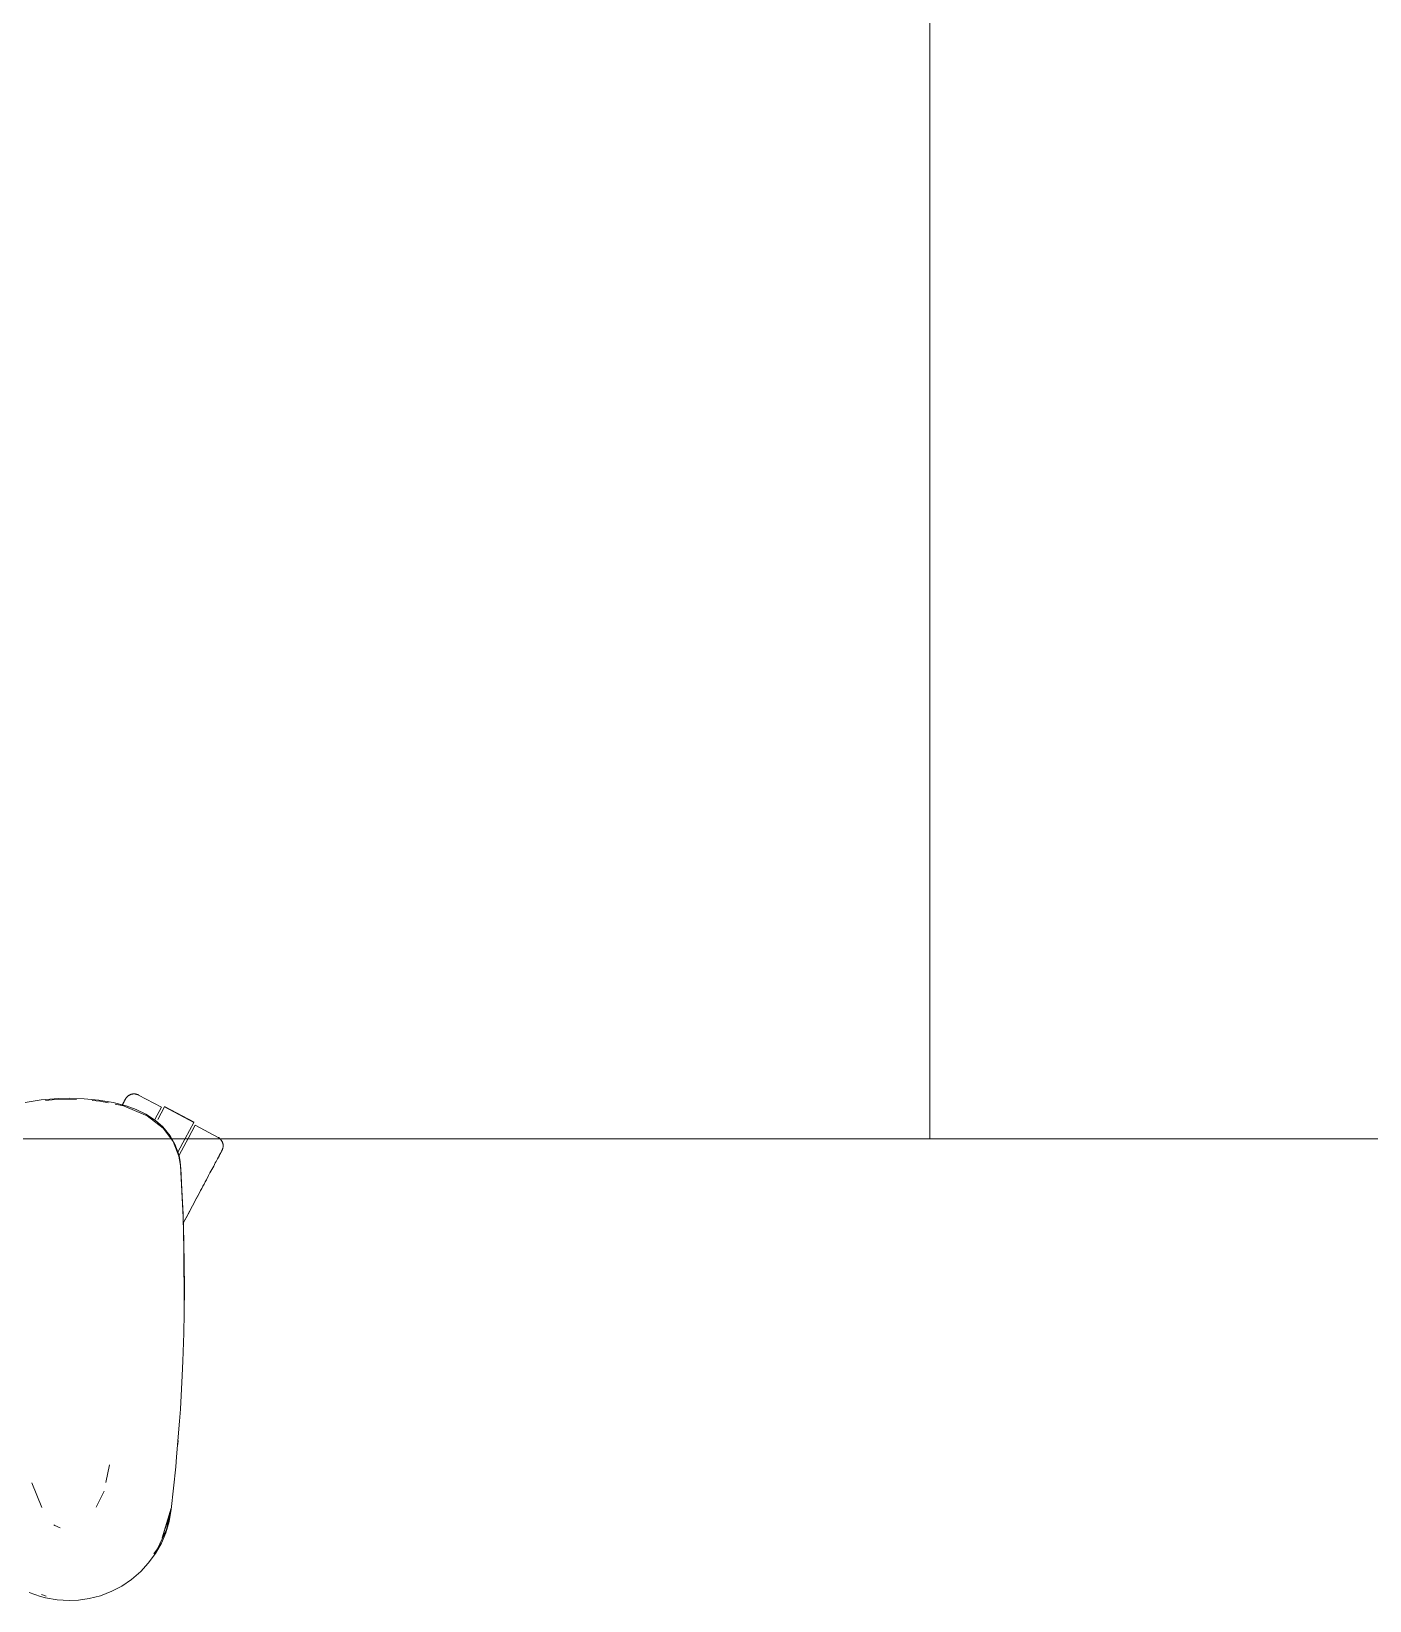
# Model space of a CAD drawing. Header units: millimetres. Extents: x 155927 to 317870, y -36033 to 97293.
# Drawn here: x 177182 to 177745, y 23334 to 23994 of the extents above; entities that cross this region are included whole.
import ezdxf

# ---------------------------------------------------------------- set-up
doc = ezdxf.new("R2010")
doc.units = ezdxf.units.MM
doc.header["$MEASUREMENT"] = 0
doc.layers.add('G-IMPT', color=8, linetype='CONTINUOUS', lineweight=9)
doc.layers.add('I-FURN', color=8, linetype='CONTINUOUS', lineweight=9)

msp = doc.modelspace()

# ---------------------------------------------------------------- linework, layer by layer
at = {"layer": 'G-IMPT'}
for p, q in [((177179.71, 23543.25), (177186.47, 23544.36)), ((177193.79, 23544.94), (177186.47, 23544.36)), ((177191.13, 23544.42), (177188.35, 23544.03)), ((177191.13, 23544.42), (177198.3, 23544.65)), ((177193.79, 23544.94), (177198.3, 23545.03)), ((177198.3, 23545.03), (177204.63, 23544.85)), ((177201.4, 23544.46), (177198.3, 23544.65)), ((177210.78, 23544.28), (177204.63, 23544.85)), ((177211.12, 23543.87), (177207.92, 23544.06)), ((177210.78, 23544.28), (177216.72, 23543.28)), ((177214.87, 23543.1), (177211.12, 23543.87)), ((177222.2, 23541.85), (177216.72, 23543.28)), ((177221.08, 23541.83), (177217.62, 23542.54)), ((177221.08, 23541.83), (177226.71, 23539.5)), ((177222.2, 23541.85), (177226.53, 23540.27)), ((177230.6, 23538.28), (177226.53, 23540.27)), ((177231.1, 23537.66), (177226.71, 23539.5)), ((177230.6, 23538.28), (177234.65, 23535.63)), ((177237.89, 23532.44), (177231.1, 23537.66)), ((177234.65, 23535.63), (177237.69, 23532.96)), ((177240.77, 23529.22), (177237.69, 23532.96)), ((177241.16, 23528.03), (177237.89, 23532.44)), ((177241.45, 23528.03), (177240.77, 23529.22)), ((177242.06, 23526.82), (177241.16, 23528.03)), ((177242.72, 23525.79), (177241.45, 23528.03)), ((177244.47, 23520.62), (177242.06, 23526.82)), ((177242.72, 23525.79), (177244.12, 23522.15)), ((177244.49, 23520.8), (177244.12, 23522.15)), ((177244.47, 23520.62), (177245.05, 23516.78)), ((177244.49, 23520.8), (177244.93, 23518.41)), ((177245.18, 23516.76), (177244.93, 23518.41)), ((177246.23, 23496.18), (177245.18, 23516.76)), ((177246.27, 23494.98), (177245.18, 23516.76)), ((177245.18, 23516.76), (177245.3, 23515.15)), ((177245.38, 23512.92), (177245.3, 23515.15)), ((177246.27, 23494.98), (177245.3, 23515.15)), ((177246.73, 23474.79), (177246.23, 23496.18)), ((177246.57, 23484.62), (177246.23, 23496.18)), ((177246.23, 23496.18), (177246.27, 23494.98)), ((177246.73, 23474.79), (177246.27, 23494.98)), ((177246.69, 23454.6), (177246.57, 23484.62)), ((177246.73, 23474.79), (177246.57, 23484.62)), ((177246.57, 23484.62), (177246.78, 23465.4)), ((177246.71, 23476.83), (177246.64, 23478.74)), ((177246.69, 23474.3), (177246.71, 23476.83)), ((177246.69, 23454.6), (177246.73, 23474.79)), ((177246.69, 23454.6), (177246.78, 23465.4)), ((177246.69, 23454.6), (177246.52, 23446.19)), ((177246.14, 23434.43), (177246.52, 23446.19)), ((177246.28, 23439.31), (177246.39, 23441.25)), ((177246.39, 23441.25), (177246.4, 23442.74)), ((177246.14, 23434.43), (177245.88, 23428.4)), ((177245.07, 23414.26), (177245.88, 23428.4)), ((177244.75, 23409.18), (177245.07, 23414.26)), ((177244.75, 23409.18), (177243.5, 23394.12)), ((177244.09, 23400.99), (177243.93, 23399.32)), ((177215.28, 23390.78), (177213.7, 23383.34)), ((177243.5, 23394.12), (177243.15, 23389.99)), ((177243.15, 23389.99), (177241.25, 23372.06)), ((177182.58, 23383.28), (177186.72, 23372.85)), ((177209.67, 23372.95), (177212.94, 23379.73)), ((177241.25, 23372.58), (177237.42, 23360.11)), ((177239.2, 23363.61), (177241.12, 23372.01)), ((177241.25, 23372.58), (177240.33, 23369.26)), ((177241.25, 23372.06), (177240.35, 23367.02)), ((177192.25, 23365.33), (177191.8, 23365.62)), ((177194.47, 23364.31), (177192.25, 23365.33)), ((177237.42, 23360.11), (177240.33, 23369.26)), ((177238.89, 23362.16), (177240.35, 23367.02)), ((177237.07, 23357.92), (177234.56, 23353.48)), ((177239.2, 23363.61), (177235.47, 23355.54)), ((177237.07, 23357.92), (177238.89, 23362.16)), ((177231.57, 23349.39), (177234.56, 23353.48)), ((177233.87, 23353.43), (177235.47, 23355.54)), ((177224.57, 23342.63), (177228.4, 23345.95)), ((177231.57, 23349.39), (177228.4, 23345.95)), ((177216.23, 23337.61), (177211.52, 23335.78)), ((177220.4, 23339.8), (177216.23, 23337.61)), ((177220.4, 23339.8), (177224.57, 23342.63)), ((177181.4, 23337.15), (177186.18, 23335.44)), ((177188.31, 23334.87), (177186.18, 23335.44)), ((177186.61, 23336.24), (177188.64, 23335.62)), ((177193.26, 23333.99), (177188.31, 23334.87)), ((177198.3, 23333.7), (177193.26, 23333.99)), ((177198.3, 23333.7), (177202.14, 23333.87)), ((177206.66, 23334.52), (177202.14, 23333.87)), ((177206.66, 23334.52), (177211.52, 23335.78))]:
    msp.add_line(p, q, dxfattribs=at)
at = {"layer": 'I-FURN'}
for p, q in [((177560.49, 23528.03), (177560.49, 24328.03)), ((177560.49, 24328.03), (177560.49, 23528.03)), ((177560.49, 24328.03), (177560.49, 23528.03)), ((177560.49, 23528.03), (177560.49, 24328.03)), ((177220.58, 23542.1), (177220.81, 23542.53)), ((177220.92, 23542.75), (177220.7, 23542.34)), ((177220.81, 23542.53), (177221.02, 23542.93)), ((177221.12, 23543.12), (177220.92, 23542.75)), ((177221.02, 23542.93), (177221.2, 23543.28)), ((177221.3, 23543.46), (177221.12, 23543.12)), ((177221.2, 23543.28), (177221.37, 23543.6)), ((177221.46, 23543.76), (177221.3, 23543.46)), ((177221.37, 23543.6), (177221.52, 23543.88)), ((177221.59, 23544.01), (177221.46, 23543.76)), ((177221.52, 23543.88), (177221.65, 23544.12)), ((177221.71, 23544.23), (177221.59, 23544.01)), ((177221.65, 23544.12), (177221.76, 23544.32)), ((177221.81, 23544.41), (177221.71, 23544.23)), ((177221.76, 23544.32), (177221.84, 23544.48)), ((177221.88, 23544.55), (177221.81, 23544.41)), ((177221.84, 23544.48), (177221.91, 23544.6)), ((177221.93, 23544.65), (177221.88, 23544.55)), ((177221.91, 23544.6), (177221.95, 23544.69)), ((177221.97, 23544.71), (177221.93, 23544.65)), ((177221.95, 23544.69), (177221.97, 23544.73)), ((177221.97, 23544.73), (177221.98, 23544.73)), ((177221.98, 23544.73), (177221.97, 23544.71)), ((177221.98, 23544.73), (177222.06, 23544.88)), ((177222.06, 23544.88), (177222.14, 23545.01)), ((177222.14, 23545.01), (177222.23, 23545.15)), ((177222.23, 23545.15), (177222.32, 23545.28)), ((177222.32, 23545.28), (177222.42, 23545.4)), ((177222.42, 23545.4), (177222.53, 23545.53)), ((177222.53, 23545.53), (177222.64, 23545.64)), ((177222.64, 23545.64), (177222.75, 23545.76)), ((177222.75, 23545.76), (177222.87, 23545.87)), ((177222.87, 23545.87), (177222.99, 23545.97)), ((177222.99, 23545.97), (177223.12, 23546.07)), ((177223.12, 23546.07), (177223.25, 23546.16)), ((177223.25, 23546.16), (177223.39, 23546.25)), ((177223.39, 23546.25), (177223.53, 23546.34)), ((177223.53, 23546.34), (177223.67, 23546.41)), ((177223.67, 23546.41), (177223.81, 23546.49)), ((177223.81, 23546.49), (177223.96, 23546.55)), ((177223.96, 23546.55), (177224.11, 23546.61)), ((177224.11, 23546.61), (177224.26, 23546.67)), ((177224.26, 23546.67), (177224.41, 23546.71)), ((177224.41, 23546.71), (177224.57, 23546.76)), ((177224.57, 23546.76), (177224.73, 23546.79)), ((177224.73, 23546.79), (177224.88, 23546.82)), ((177224.88, 23546.82), (177225.04, 23546.84)), ((177225.04, 23546.84), (177225.2, 23546.86)), ((177225.2, 23546.86), (177225.37, 23546.87)), ((177225.37, 23546.87), (177225.53, 23546.87)), ((177225.53, 23546.87), (177225.69, 23546.87)), ((177225.69, 23546.87), (177225.85, 23546.86)), ((177225.85, 23546.86), (177226.01, 23546.84)), ((177226.01, 23546.84), (177226.17, 23546.82)), ((177226.17, 23546.82), (177226.33, 23546.79)), ((177226.33, 23546.79), (177226.49, 23546.76)), ((177226.49, 23546.76), (177226.64, 23546.72)), ((177226.64, 23546.72), (177226.8, 23546.67)), ((177226.8, 23546.67), (177226.95, 23546.62)), ((177226.95, 23546.62), (177227.1, 23546.56)), ((177227.1, 23546.56), (177227.24, 23546.49)), ((177227.24, 23546.49), (177227.39, 23546.42)), ((177227.39, 23546.42), (177227.43, 23546.4)), ((177237.11, 23541.25), (177227.43, 23546.4)), ((177234.35, 23536.06), (177237.11, 23541.25)), ((177235.53, 23536.14), (177238.34, 23541.44)), ((177238.34, 23541.44), (177250.71, 23534.86)), ((177250.8, 23535.03), (177238.43, 23541.61)), ((177250.71, 23534.86), (177247.15, 23528.17)), ((177248.43, 23528.45), (177251.24, 23533.74)), ((177260.93, 23528.59), (177251.24, 23533.74)), ((176160.49, 23528.03), (177560.49, 23528.03)), ((177560.49, 23528.03), (176160.49, 23528.03)), ((177247.15, 23528.17), (177244.05, 23522.36)), ((177244.51, 23521.07), (177248.43, 23528.45)), ((177260.93, 23528.59), (177261.07, 23528.51)), ((177261.07, 23528.51), (177261.2, 23528.43)), ((177261.2, 23528.43), (177261.34, 23528.34)), ((177261.34, 23528.34), (177261.47, 23528.24)), ((177261.47, 23528.24), (177261.6, 23528.14)), ((177261.6, 23528.14), (177261.72, 23528.04)), ((177261.72, 23528.04), (177261.84, 23527.93)), ((177261.84, 23527.93), (177261.95, 23527.81)), ((177261.95, 23527.81), (177262.06, 23527.69)), ((177261.99, 23522), (177262.14, 23522.28)), ((177262.06, 23527.69), (177262.16, 23527.57)), ((177262.21, 23522.42), (177262.07, 23522.16)), ((177262.14, 23522.28), (177262.27, 23522.52)), ((177262.16, 23527.57), (177262.26, 23527.44)), ((177262.33, 23522.64), (177262.21, 23522.42)), ((177262.26, 23527.44), (177262.36, 23527.31)), ((177262.27, 23522.52), (177262.37, 23522.73)), ((177262.42, 23522.82), (177262.33, 23522.64)), ((177262.36, 23527.31), (177262.44, 23527.18)), ((177262.37, 23522.73), (177262.46, 23522.89)), ((177262.5, 23522.96), (177262.42, 23522.82)), ((177262.44, 23527.18), (177262.53, 23527.04)), ((177262.46, 23522.89), (177262.52, 23523.01)), ((177262.55, 23523.06), (177262.5, 23522.96)), ((177262.52, 23523.01), (177262.57, 23523.09)), ((177262.53, 23527.04), (177262.6, 23526.9)), ((177262.58, 23523.12), (177262.55, 23523.06)), ((177262.57, 23523.09), (177262.59, 23523.13)), ((177262.59, 23523.14), (177262.58, 23523.12)), ((177262.61, 23523.18), (177262.59, 23523.14)), ((177262.59, 23523.13), (177262.59, 23523.14)), ((177262.6, 23526.9), (177262.68, 23526.76)), ((177262.68, 23523.32), (177262.61, 23523.18)), ((177262.68, 23526.76), (177262.74, 23526.61)), ((177262.75, 23523.47), (177262.68, 23523.32)), ((177262.74, 23526.61), (177262.8, 23526.46)), ((177262.81, 23523.62), (177262.75, 23523.47)), ((177262.8, 23526.46), (177262.86, 23526.31)), ((177262.86, 23523.77), (177262.81, 23523.62)), ((177262.86, 23526.31), (177262.9, 23526.15)), ((177262.91, 23523.93), (177262.86, 23523.77)), ((177262.9, 23526.15), (177262.95, 23526)), ((177262.95, 23524.08), (177262.91, 23523.93)), ((177262.95, 23526), (177262.98, 23525.84)), ((177262.99, 23524.24), (177262.95, 23524.08)), ((177262.98, 23525.84), (177263.01, 23525.68)), ((177263.01, 23524.4), (177262.99, 23524.24)), ((177263.01, 23525.68), (177263.03, 23525.52)), ((177263.04, 23524.56), (177263.01, 23524.4)), ((177263.03, 23525.52), (177263.05, 23525.36)), ((177263.05, 23524.72), (177263.04, 23524.56)), ((177263.05, 23525.36), (177263.06, 23525.2)), ((177263.06, 23524.88), (177263.05, 23524.72)), ((177263.06, 23525.2), (177263.06, 23525.04)), ((177263.06, 23525.04), (177263.06, 23524.88)), ((177560.49, 23528.03), (178960.49, 23528.03)), ((178960.49, 23528.03), (177560.49, 23528.03)), ((177258.33, 23515.12), (177258.71, 23515.84)), ((177258.71, 23515.84), (177259.08, 23516.54)), ((177259.08, 23516.54), (177259.44, 23517.2)), ((177259.44, 23517.2), (177259.77, 23517.84)), ((177259.77, 23517.84), (177260.09, 23518.44)), ((177260.26, 23518.75), (177259.95, 23518.16)), ((177260.09, 23518.44), (177260.4, 23519.01)), ((177260.55, 23519.3), (177260.26, 23518.75)), ((177260.4, 23519.01), (177260.68, 23519.54)), ((177260.83, 23519.82), (177260.55, 23519.3)), ((177260.68, 23519.54), (177260.95, 23520.04)), ((177261.08, 23520.3), (177260.83, 23519.82)), ((177260.95, 23520.04), (177261.19, 23520.51)), ((177261.32, 23520.74), (177261.08, 23520.3)), ((177261.19, 23520.51), (177261.42, 23520.94)), ((177261.54, 23521.15), (177261.32, 23520.74)), ((177261.42, 23520.94), (177261.63, 23521.33)), ((177261.74, 23521.53), (177261.54, 23521.15)), ((177261.63, 23521.33), (177261.82, 23521.69)), ((177261.91, 23521.86), (177261.74, 23521.53)), ((177261.82, 23521.69), (177261.99, 23522)), ((177262.07, 23522.16), (177261.91, 23521.86)), ((177254.79, 23508.46), (177255.27, 23509.37)), ((177255.53, 23509.85), (177255.05, 23508.95)), ((177255.27, 23509.37), (177255.74, 23510.26)), ((177255.99, 23510.73), (177255.53, 23509.85)), ((177255.74, 23510.26), (177256.2, 23511.12)), ((177256.45, 23511.58), (177255.99, 23510.73)), ((177256.2, 23511.12), (177256.65, 23511.97)), ((177256.89, 23512.42), (177256.45, 23511.58)), ((177256.65, 23511.97), (177257.09, 23512.79)), ((177257.09, 23512.79), (177257.52, 23513.6)), ((177257.52, 23513.6), (177257.93, 23514.37)), ((177257.93, 23514.37), (177258.33, 23515.12)), ((177251.21, 23501.74), (177251.74, 23502.73)), ((177252.02, 23503.26), (177251.5, 23502.27)), ((177251.74, 23502.73), (177252.26, 23503.71)), ((177252.54, 23504.24), (177252.02, 23503.26)), ((177252.26, 23503.71), (177252.78, 23504.69)), ((177253.06, 23505.21), (177252.54, 23504.24)), ((177252.78, 23504.69), (177253.29, 23505.65)), ((177253.57, 23506.17), (177253.06, 23505.21)), ((177253.29, 23505.65), (177253.8, 23506.6)), ((177254.07, 23507.11), (177253.57, 23506.17)), ((177253.8, 23506.6), (177254.3, 23507.54)), ((177254.56, 23508.04), (177254.07, 23507.11)), ((177254.3, 23507.54), (177254.79, 23508.46)), ((177255.05, 23508.95), (177254.56, 23508.04)), ((177248.3, 23496.26), (177247.77, 23495.26)), ((177248.01, 23495.72), (177248.55, 23496.73)), ((177248.84, 23497.27), (177248.3, 23496.26)), ((177248.55, 23496.73), (177249.08, 23497.73)), ((177249.37, 23498.27), (177248.84, 23497.27)), ((177249.08, 23497.73), (177249.62, 23498.74)), ((177249.91, 23499.28), (177249.37, 23498.27)), ((177249.62, 23498.74), (177250.15, 23499.74)), ((177250.44, 23500.28), (177249.91, 23499.28)), ((177250.15, 23499.74), (177250.68, 23500.74)), ((177250.97, 23501.28), (177250.44, 23500.28)), ((177250.68, 23500.74), (177251.21, 23501.74)), ((177251.5, 23502.27), (177250.97, 23501.28)), ((177246.71, 23493.27), (177246.19, 23492.29)), ((177246.43, 23492.74), (177246.96, 23493.73)), ((177247.24, 23494.26), (177246.71, 23493.27)), ((177246.96, 23493.73), (177247.48, 23494.72)), ((177247.77, 23495.26), (177247.24, 23494.26)), ((177247.48, 23494.72), (177248.01, 23495.72))]:
    msp.add_line(p, q, dxfattribs=at)

doc.saveas('drawing.dxf')
